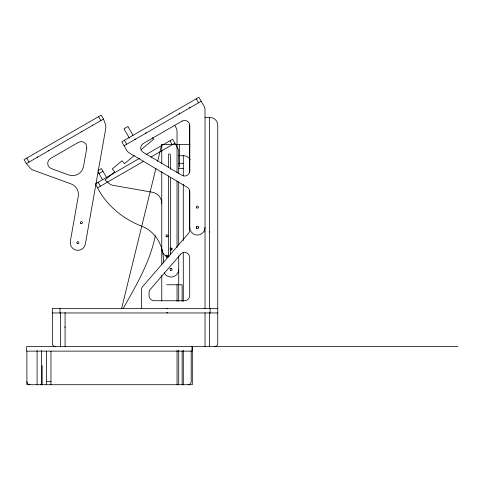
<?xml version="1.0" encoding="UTF-8"?>
<svg xmlns="http://www.w3.org/2000/svg" width="482" height="482" viewBox="0 0 482 482"><rect width="100%" height="100%" fill="white"/><g stroke="black" fill="none" stroke-linecap="round" stroke-linejoin="round"><path stroke-width="0.72" d="M155.3 235.626C150.059 262.112 136.219 285.428 123.109 308.601M121.548 308.697L155.867 168.586M157.656 161.289L161.765 144.504L190.071 144.504M134.231 155.499L124.483 163.675L122.03 160.753L112.282 168.929L114.74 171.857L104.992 180.033L109.269 183.624A7.634 7.634 0 0 0 112.854 185.293L152.517 192.288A11.194 11.194 0 0 1 161.765 203.314M141.112 149.727L153.722 139.141L152.499 137.677M26.389 163.597L103.522 119.066L101.232 115.096L24.1 159.626L26.389 163.597L29.98 167.875A7.634 7.634 0 0 0 33.222 170.14L71.065 183.919A11.194 11.194 0 0 1 78.259 196.379L70.33 241.368A7.634 7.634 0 0 0 76.517 250.212A7.634 7.634 0 0 0 85.362 244.019L105.775 128.254A7.634 7.634 0 0 0 105.431 124.314L103.522 119.066M124.079 145.781L201.211 101.25M98.003 170.574L101.407 168.61L106.492 177.424M98.967 173.544L102.931 171.255M95.659 183.684L139.539 158.343M146.016 154.608L172.598 139.262L177.689 148.064A7.634 7.634 0 0 1 178.714 151.878L178.714 173.653M97.768 187.751L143.787 161.187M150.89 157.078L174.894 143.22M205.025 117.53L210.116 117.53A7.634 7.634 0 0 1 217.75 125.163L217.75 343.497A3.055 3.055 0 0 1 214.695 346.546M178.286 155.698L183.546 155.698A7.634 7.634 0 0 1 190.161 159.518M178.714 163.332L183.293 163.332M178.714 168.423L183.293 168.423M166.856 284.772L182.124 284.772L182.124 301.304M217.75 308.378L52.345 308.378L52.345 343.497A3.055 3.055 0 0 0 55.4 346.546M52.345 312.957L217.75 312.957M457.9 346.546L26.643 346.546L26.643 351.131L192.047 351.131L192.047 346.546M46.393 381.666L50.971 381.666M196.276 98.81L198.566 102.774M189.95 107.197L190.191 107.613A0.892 0.892 0 0 1 189.745 107.727M179.051 113.764L179.171 113.969A0.892 0.892 0 0 0 179.587 112.969M174.617 125.206L176.008 127.628A7.634 7.634 0 0 1 177.033 131.441L177.033 172.622M169.959 140.78L172.249 144.751M145.998 132.851L146.112 133.056A0.892 0.892 0 0 1 145.341 133.116M133.026 135.322L127.935 126.507L123.97 128.802L129.345 138.111M134.858 139.003L135.099 139.419A0.892 0.892 0 0 0 135.424 139.093M124.434 140.286L126.724 144.251M98.587 116.626L100.877 120.59M92.261 125.013L92.502 125.422M81.247 131.375L81.482 131.785M98.015 171.899L102.527 179.714M98.117 182.262L100.407 186.227M95.804 184.353C104.739 203.922 121.633 218.28 141.419 226.082C156.397 231.679 164.416 247.423 163.374 262.919M48.188 150.456L48.429 150.872M37.168 156.819L37.409 157.234M26.745 158.102L29.034 162.066M210.116 308.378L210.116 312.957M209.604 117.53L209.592 308.667M209.592 312.673L209.604 346.546M205.037 308.667L205.025 109.908A7.634 7.634 0 0 0 204 106.088L198.915 97.28L121.789 141.81L126.621 150.185A7.634 7.634 0 0 0 129.387 153.011L187.263 187.299A5.091 5.091 0 0 1 189.757 191.679L189.757 227.456A7.634 7.634 0 0 0 197.391 235.089A7.634 7.634 0 0 0 205.025 227.456M205.037 312.673L205.025 346.546M198.409 226.667L198.409 228.082M196.373 226.667L196.373 228.082M192.3 346.311L192.3 384.72L41.554 384.72A3.055 3.055 0 0 1 40.229 384.413M191.179 350.8L191.179 381.666A3.055 3.055 0 0 1 188.131 384.72M189.703 125.055L189.703 172.496M189.703 190.739L189.703 230.149A5.091 5.091 0 0 1 188.468 233.469L142.642 286.591A5.091 5.091 0 0 0 141.407 289.911L141.407 308.378M183.293 155.698L183.293 175.906M183.293 184.106L183.293 240.518M183.293 252.231L183.293 301.37M183.293 350.293L183.293 384.72M182.124 350.902L182.124 384.72M179.581 144.504L179.581 166.899M178.714 181.828L178.714 244.958M178.714 255.864L178.714 301.37M178.714 350.293L178.714 384.72M177.033 180.858L177.033 247.495M177.033 284.772L177.033 301.304M177.033 350.293L177.033 384.72M171.839 248.206L171.839 249.7M170.417 169.188L170.417 154.969A1.018 1.018 0 0 0 169.399 153.951A1.018 1.018 0 0 0 168.381 154.969L168.381 167.694M170.417 177.418L170.417 254.508M168.381 175.924L168.381 256.755A1.018 1.018 0 0 0 168.453 257.129M166.856 308.667L166.856 308.378A0.892 0.892 0 0 1 167.603 308.781M166.856 312.673L166.856 312.957A0.892 0.892 0 0 0 167.603 312.553M161.765 144.504L161.765 163.32M161.765 171.598L161.765 264.925M161.765 275.463L161.765 301.051M65.07 312.481L65.07 346.546M60.491 312.481L60.491 346.546M59.979 308.378L59.979 312.957M50.971 351.131L50.971 384.72M46.393 351.131L46.393 384.72M42.169 365.633L42.169 384.72M41.404 350.571L41.404 384.72L26.902 384.72L26.902 351.131M37.078 350.571L37.078 384.72M169.122 256.623A7.634 7.634 0 0 1 161.765 248.995M29.95 384.72A3.055 3.055 0 0 1 26.902 381.666M171.67 268.227A1.018 1.018 0 0 1 169.977 268.227M178.714 269.432A7.634 7.634 0 0 1 164.199 272.746M209.459 231.553A0.892 0.892 0 0 1 209.604 232.041M205.025 232.041A0.892 0.892 0 0 1 205.085 231.709M64.811 326.832A0.892 0.892 0 0 1 65.07 327.465M86.76 148.173L83.555 166.356A11.194 11.194 0 0 1 68.697 174.93L51.351 168.616A5.597 5.597 0 0 1 50.465 158.512L78.445 142.353A5.597 5.597 0 0 1 86.76 148.173M180.762 254.092L150.282 289.429A5.091 5.091 0 0 0 149.04 292.749L149.04 295.653A5.091 5.091 0 0 0 154.132 300.744L184.618 300.744A5.091 5.091 0 0 0 189.703 295.653L189.703 257.418A5.091 5.091 0 0 0 180.762 254.092M182.124 121.084L143.238 143.534A5.091 5.091 0 0 0 143.19 152.318L182.076 175.352A5.091 5.091 0 0 0 189.757 170.971L189.757 125.489A5.091 5.091 0 0 0 182.124 121.084M166.398 236.734A1.018 1.018 0 0 0 167.983 235.963A1.018 1.018 0 0 0 166.519 234.975A1.018 1.018 0 0 0 166.398 236.734M166.398 257.093A1.018 1.018 0 0 0 167.983 256.322A1.018 1.018 0 0 0 166.519 255.333A1.018 1.018 0 0 0 166.398 257.093M80.843 223.509A1.018 1.018 0 0 0 82.398 222.684A1.018 1.018 0 0 0 80.904 221.744A1.018 1.018 0 0 0 80.843 223.509M77.295 243.549A1.018 1.018 0 0 0 78.861 242.747A1.018 1.018 0 0 0 77.385 241.789A1.018 1.018 0 0 0 77.295 243.549M170.568 270.312A1.018 1.018 0 0 0 172.098 269.432A1.018 1.018 0 0 0 170.568 268.552A1.018 1.018 0 0 0 170.568 270.312M170.568 249.959A1.018 1.018 0 0 0 172.098 249.073A1.018 1.018 0 0 0 170.568 248.194A1.018 1.018 0 0 0 170.568 249.959M196.885 207.983A1.018 1.018 0 0 0 198.409 207.103A1.018 1.018 0 0 0 196.885 206.218A1.018 1.018 0 0 0 196.885 207.983M196.807 228.293A1.018 1.018 0 0 0 198.403 227.552A1.018 1.018 0 0 0 196.963 226.534A1.018 1.018 0 0 0 196.807 228.293"/></g></svg>
